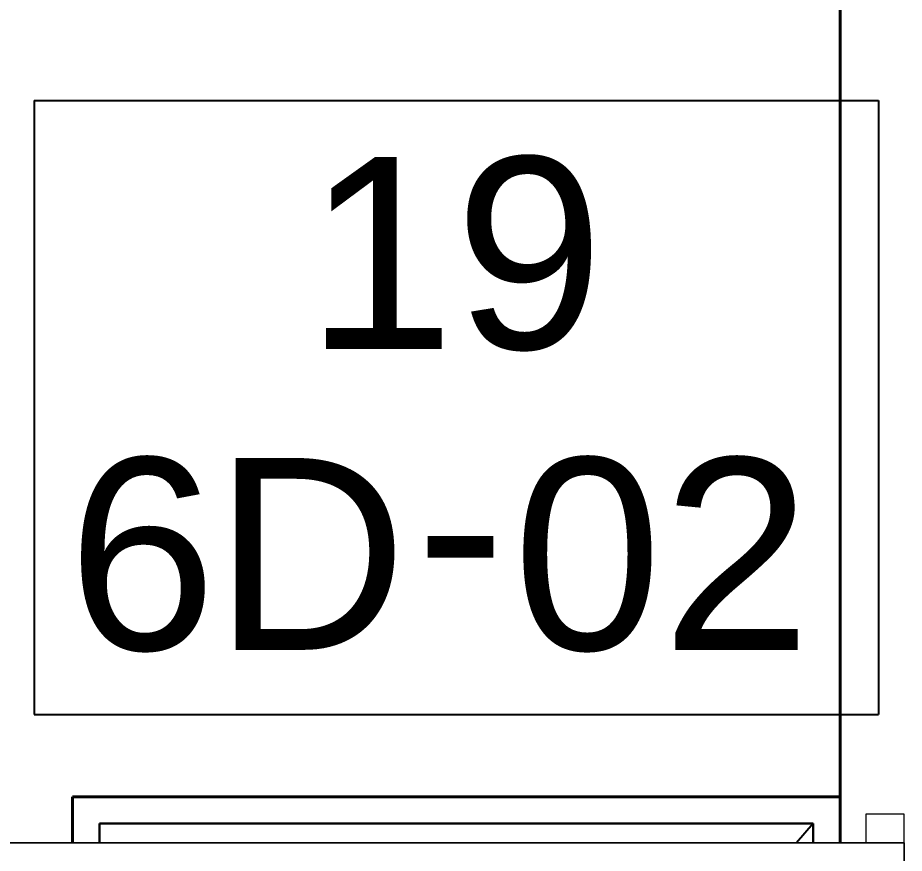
# Model space of a CAD drawing. Header units: millimetres. Extents: x -153298 to 620751, y -313239 to 250031.
# Drawn here: x 84078 to 85233, y -224259 to -223170 of the extents above; entities that cross this region are included whole.
import ezdxf

# ---------------------------------------------------------------- set-up
doc = ezdxf.new("R2010")
doc.units = ezdxf.units.MM
doc.layers.add('000 - EXISTING_CANOPY_MAIN_COLOR_1', color=7, linetype='Continuous')
for name, color, linetype, lineweight in [('A-DOOR-E', 7, 'Continuous', 25), ('A-DOOR-IDEN', 7, 'Continuous', 25), ('A-FLOR-HRAL', 7, 'Continuous', 25), ('I-WALL-E', 7, 'Continuous', 35), ('WALL-E', 7, 'Continuous', 35)]:
    doc.layers.add(name, color=color, linetype=linetype, lineweight=lineweight)
doc.styles.add('Arial_1', font='arial.ttf', dxfattribs={"height": 250})

# ---------------------------------------------------------------- blocks, each defined once
blk = doc.blocks.new('Top Rail Type - Top Rail_Internal_-6648773-2150-01 ENTRANCE 1 ELEVATION 4')
at = {"layer": 'A-FLOR-HRAL', "color": 7, "lineweight": 9}
for p, q in [((17880.5, 103687.4), (17830.5, 103687.4)), ((17830.5, 103687.4), (17830.5, 103650)), ((17830.5, 103687.4), (17830.5, 103650)), ((17880.5, 103637.2), (17880.5, 103687.4)), ((17880.5, 103312.4), (17880.5, 103687.4)), ((17880.5, 103637.2), (17880.5, 103262.4))]:
    blk.add_line(p, q, dxfattribs=at)
blk = doc.blocks.new('Top Rail Type - Top Rail_Internal_-6650361-2150-01 ENTRANCE 1 ELEVATION 4')
at = {"layer": '000 - EXISTING_CANOPY_MAIN_COLOR_1', "color": 7, "lineweight": 9}
for p, q in [((17880.5, 103650), (12627, 103650)), ((12677, 103650), (17830.5, 103650)), ((17830.5, 103650), (17880.5, 103650)), ((17880.5, 103650), (17880.5, 103600)), ((17880.5, 103650), (17880.5, 103600))]:
    blk.add_line(p, q, dxfattribs=at)
blk = doc.blocks.new('DPA_DR-SG-SW  REVERSE - D1_1000x2150 mm-12826290-2150-01 ENTRANCE 1 ELEVATION 4')
at = {"layer": '000 - EXISTING_CANOPY_MAIN_COLOR_1', "color": 7}
for p, q in [((16797, 103710), (16797, 103650)), ((16797, 103710), (16797, 103650)), ((16797, 103710), (17797, 103710)), ((17797, 103710), (16797, 103710)), ((17797, 103710), (17797, 103650)), ((17797, 103650), (17797, 103710)), ((16832, 103675), (17762, 103675)), ((17762, 103675), (16832, 103675)), ((16832, 103650), (16832, 103675)), ((16832, 103675), (16832, 103650)), ((16832, 103650), (16832, 103675)), ((16832, 103675), (16832, 103650)), ((16832, 103675), (17762, 103675)), ((17762, 103675), (16832, 103675)), ((17762, 103675), (17740, 103650)), ((17762, 103675), (17762, 103650)), ((17762, 103675), (17762, 103650)), ((17762, 103675), (17762, 103650)), ((17762, 103650), (17762, 103675))]:
    blk.add_line(p, q, dxfattribs=at)
blk = doc.blocks.new('DPA_Door Tag - Standard-4918896-2150-01 ENTRANCE 1 ELEVATION 4')
at = {"layer": 'A-DOOR-IDEN', "color": 7}
for p, q in [((16747, 104617), (16747, 103817)), ((16747, 104617), (17847, 104617)), ((17847, 104617), (17847, 103817)), ((16747, 103817), (17847, 103817))]:
    blk.add_line(p, q, dxfattribs=at)
at = {"layer": 'A-DOOR-IDEN', "color": 7, "lineweight": 9, "insert": (17244.2, 104189), "char_height": 250, "width": 144.304, "attachment_point": 1, "style": 'Arial_1'}
blk.add_mtext('-', dxfattribs=at)

msp = doc.modelspace()

# ---------------------------------------------------------------- linework, layer by layer
at = {"layer": 'I-WALL-E', "color": 7}
for p, q in [((85149.6466, -222345.1981), (85149.6466, -224245.1981)), ((85149.6466, -224245.1981), (85149.6466, -222395.1981))]:
    msp.add_line(p, q, dxfattribs=at)
at = {"layer": 'WALL-E', "color": 7}
for p, q in [((85149.6466, -224185.1981), (84149.6466, -224185.1981)), ((84149.6466, -224185.1981), (84149.6466, -224245.1981)), ((84149.6466, -224245.1981), (84149.6466, -224185.1981)), ((84149.6466, -224185.1981), (85149.6466, -224185.1981)), ((84149.6466, -224245.1981), (84149.6466, -224185.1981)), ((85149.6466, -224245.1981), (85149.6466, -224185.1981)), ((85149.6466, -224185.1981), (85149.6466, -224245.1981)), ((85149.6466, -224185.1981), (85149.6466, -224245.1981))]:
    msp.add_line(p, q, dxfattribs=at)

# ---------------------------------------------------------------- block references
at = {"layer": 'A-DOOR-E', "color": 7}
msp.add_blockref('DPA_DR-SG-SW  REVERSE - D1_1000x2150 mm-12826290-2150-01 ENTRANCE 1 ELEVATION 4', (67352.626, -327895.1981), dxfattribs=at)
at = {"layer": 'A-DOOR-IDEN', "color": 7, "lineweight": 9}
msp.add_blockref('DPA_Door Tag - Standard-4918896-2150-01 ENTRANCE 1 ELEVATION 4', (67352.626, -327895.1981), dxfattribs=at)
at = {"layer": 'A-FLOR-HRAL', "color": 7, "lineweight": 9}
for name in ['Top Rail Type - Top Rail_Internal_-6648773-2150-01 ENTRANCE 1 ELEVATION 4', 'Top Rail Type - Top Rail_Internal_-6650361-2150-01 ENTRANCE 1 ELEVATION 4']:
    msp.add_blockref(name, (67352.626, -327895.1981), dxfattribs=at)

# ---------------------------------------------------------------- texts
at = {"layer": 'A-DOOR-IDEN', "color": 7, "lineweight": 9, "char_height": 250, "attachment_point": 1, "style": 'Arial_1'}
for s, insert, width in [('19', (84453.1751, -223351.7186), 464.97875), ('6', (84142.9378, -223743.8643), 232.489375), ('D', (84333.4067, -223743.8643), 304.64125), ('02', (84723.2102, -223743.8643), 464.97875)]:
    msp.add_mtext(s, dxfattribs=dict(at, insert=insert, width=width))

doc.saveas('drawing.dxf')
